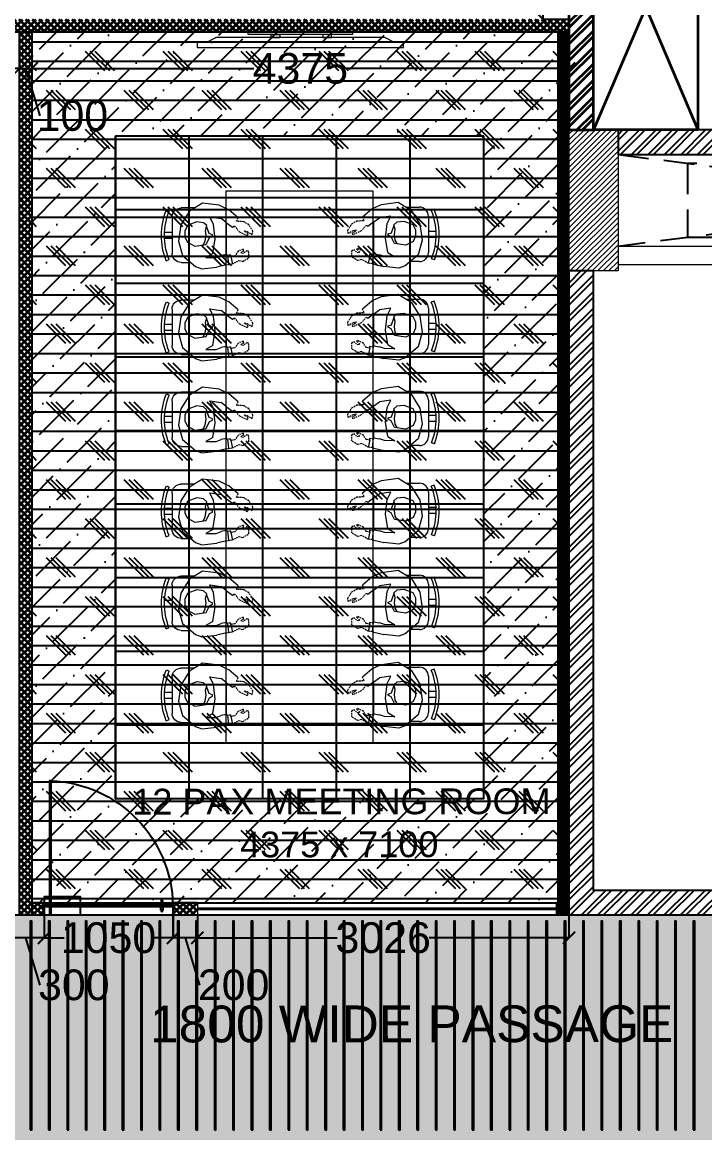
# Model space of a CAD drawing. Header units: millimetres. Extents: x 263321 to 4958806, y 33647 to 987811.
# Drawn here: x 2354474 to 2360033, y 470707 to 479761 of the extents above; entities that cross this region are included whole.
import ezdxf

# ---------------------------------------------------------------- set-up
doc = ezdxf.new("R2010")
doc.units = ezdxf.units.MM
doc.header["$PDMODE"] = 3
doc.linetypes.add('( Hidden )', pattern=[0.375, 0.25, -0.125])
doc.linetypes.add('HIDDEN', pattern=[0.375, 0.25, -0.125])
for name, color, linetype, lineweight in [('A-DOOR-FULL', 40, 'Continuous', 18), ('A-FURN-HUMAN', 252, 'Continuous', 9), ('A-FURN-MODULAR-CHAIR', 5, 'Continuous', 5), ('A-FURN-MODULAR-TABLETOP', 250, 'Continuous', 13), ('A-GLASS PARTITION', 5, 'Continuous', 18), ('A-GYPSUM PARTITION', 250, 'Continuous', 35), ('A-PLAN-COLUMN', 3, 'Continuous', 0), ('A-PLAN-RCC-HATCH', 8, 'Continuous', 13), ('A-PLAN-THIN', 251, 'Continuous', 15), ('Base 7th & 9th', 250, 'Continuous', 35), ('TOA- AV', 7, 'Continuous', 9)]:
    doc.layers.add(name, color=color, linetype=linetype, lineweight=lineweight)
for name, color, linetype in [('A-PLAN-HIDDEN', 1, 'HIDDEN'), ('A-PLAN-WALL', 6, 'Continuous'), ('A-PLAN-WALL HATCH', 8, 'Continuous'), ('CEILING TOA', 7, 'Continuous'), ('DOOR', 5, 'Continuous'), ('FIN WALL GRAPHIC', 10, 'Continuous'), ('FLOORING TOA', 7, 'Continuous'), ('PARTITION DIM.', 250, 'Continuous'), ('PARTITION GYPSUM', 250, 'Continuous'), ('TEXT', 250, 'Continuous')]:
    doc.layers.add(name, color=color, linetype=linetype)
doc.styles.add('ARIAL', font='arial.ttf')
doc.styles.get("Standard").update_dxf_attribs({"font": 'arial.ttf'})
doc.styles.add('TEXT @ 150', font='arial.ttf', dxfattribs={"height": 225})
doc.dimstyles.new('DIM @ 150', dxfattribs={"dimtxt": 225, "dimasz": 100, "dimexe": 1, "dimexo": 0, "dimgap": 0.5, "dimtad": 0, "dimdec": 0, "dimzin": 0, "dimdsep": 46, "dimtxsty": 'TEXT @ 150', "dimblk": 'ARCHTICK', "dimcen": -2, "dimclrd": 8, "dimclre": 8, "dimclrt": 7, "dimadec": 0, "dimazin": 0, "dimtfac": 1, "dimtdec": 0, "dimtofl": 0, "dimtmove": 0, "dimatfit": 3, "dimldrblk": 'OPEN90', "dimfxl": 1, "dimtolj": 1, "dimtzin": 0, "dimlwd": -1, "dimlwe": -1, "dimarcsym": 0})
pattern_1 = [(45, (13069.08, -8478.743), (-26.94076836, 26.94076836), []), (135, (13069.08, -8478.743), (-26.94076836, -26.94076836), [])]
pattern_2 = [(315, (10712.74, -302687.64), (67.35192, 67.35192), []), (315, (10712.74, -302732.54), (67.35192, 67.35192), [])]

# ---------------------------------------------------------------- blocks, each defined once
blk = doc.blocks.new('Human Figure')
at = {"layer": 'A-FURN-HUMAN', "lineweight": 5}
for p, q in [((4616.22, 5779.49), (4621.49, 5780.21, 0)), ((4616.22, 5779.49), (4621.49, 5780.21, 0)), ((4621.49, 5780.21, 0), (4626.18, 5778.89, 0)), ((4621.49, 5780.21, 0), (4626.18, 5778.89, 0)), ((4609.08, 5772.43, 0), (4611.71, 5776.63, 0)), ((4609.08, 5772.43, 0), (4611.71, 5776.63, 0)), ((4611.71, 5776.63, 0), (4616.22, 5779.49)), ((4611.71, 5776.63, 0), (4616.22, 5779.49)), ((4626.18, 5778.89, 0), (4629.77, 5774.69, 0)), ((4626.18, 5778.89, 0), (4629.77, 5774.69, 0)), ((4609.78, 5766.99, 0), (4609.08, 5772.43, 0)), ((4609.78, 5766.99, 0), (4609.08, 5772.43, 0)), ((4629.77, 5774.69, 0), (4630.56, 5772.63, 0)), ((4629.77, 5774.69, 0), (4630.56, 5772.63, 0)), ((4630.56, 5772.63, 0), (4630.01, 5767.72, 0)), ((4630.56, 5772.63, 0), (4630.01, 5767.72, 0)), ((4616.02, 5768.83), (4613.59, 5769.99, 0)), ((4613.59, 5769.99, 0), (4614.12, 5766.32, 0)), ((4616.02, 5768.83), (4613.59, 5769.99, 0)), ((4613.59, 5769.99, 0), (4614.12, 5766.32, 0)), ((4620.77, 5768.32, 0), (4616.02, 5768.83)), ((4620.77, 5768.32, 0), (4616.02, 5768.83)), ((4625.5, 5769.01, 0), (4620.77, 5768.32, 0)), ((4625.5, 5769.01, 0), (4620.77, 5768.32, 0)), ((4626.86, 5771.32, 0), (4626.81, 5767.94)), ((4626.86, 5771.32, 0), (4626.81, 5767.94)), ((4610.91, 5764.54), (4609.78, 5766.99, 0)), ((4610.91, 5764.54), (4609.78, 5766.99, 0)), ((4615.48, 5764.54), (4614.12, 5766.32, 0)), ((4615.48, 5764.54), (4614.12, 5766.32, 0)), ((4625.89, 5764.54), (4626.19, 5766.32, 0)), ((4625.89, 5764.54), (4626.19, 5766.32, 0)), ((4626.81, 5767.94), (4626.19, 5766.32, 0)), ((4626.81, 5767.94), (4626.19, 5766.32, 0)), ((4629.26, 5764.54), (4630.01, 5767.72, 0)), ((4629.26, 5764.54), (4630.01, 5767.72, 0)), ((4613.88, 5760.76, 0), (4611.23, 5763.85, 0)), ((4613.88, 5760.76, 0), (4611.23, 5763.85, 0)), ((4615.48, 5764.54), (4616.97, 5762.59)), ((4615.48, 5764.54), (4616.97, 5762.59)), ((4626.5, 5763.17, 0), (4626.01, 5763.22, 0)), ((4626.5, 5763.17, 0), (4626.01, 5763.22, 0)), ((4626.32, 5761.85, 0), (4626.5, 5763.17, 0)), ((4626.32, 5761.85, 0), (4626.5, 5763.17, 0))]:
    blk.add_line(p, q, dxfattribs=at)
at = {"layer": 'A-FURN-HUMAN', "linetype": '( Hidden )', "lineweight": 5, "ltscale": 2}
for p, q in [((4611.23, 5763.85, 0), (4610.91, 5764.54, 0)), ((4611.23, 5763.85, 0), (4610.91, 5764.54, 0)), ((4616.97, 5762.59), (4616.53, 5762.09)), ((4616.97, 5762.59), (4616.53, 5762.09)), ((4616.53, 5762.09), (4618.44, 5760.37, 0)), ((4616.53, 5762.09), (4618.44, 5760.37, 0)), ((4624.81, 5760.79, 0), (4626.32, 5761.85, 0)), ((4624.81, 5760.79, 0), (4626.32, 5761.85, 0)), ((4626.01, 5763.22, 0), (4626.14, 5764.36, 0)), ((4626.01, 5763.22, 0), (4626.14, 5764.36, 0)), ((4628.92, 5762.69, 0), (4627.75, 5760.5, 0)), ((4628.92, 5762.69, 0), (4627.75, 5760.5, 0)), ((4629.12, 5763.93, 0), (4628.92, 5762.69, 0)), ((4629.12, 5763.93, 0), (4628.92, 5762.69, 0)), ((4629.26, 5764.54, 0), (4629.12, 5763.93, 0)), ((4629.26, 5764.54, 0), (4629.12, 5763.93, 0)), ((4615.02, 5761.34, 0), (4613.88, 5760.76, 0)), ((4615.02, 5761.34, 0), (4613.88, 5760.76, 0)), ((4615.16, 5758.98, 0), (4615.02, 5761.34, 0)), ((4615.16, 5758.98, 0), (4615.02, 5761.34, 0)), ((4616.12, 5757.36), (4615.16, 5758.98, 0)), ((4616.12, 5757.36), (4615.16, 5758.98, 0)), ((4619.17, 5757.51, 0), (4618.16, 5758.8, 0)), ((4618.16, 5758.8, 0), (4618.39, 5757.81, 0)), ((4619.17, 5757.51, 0), (4618.16, 5758.8, 0)), ((4618.16, 5758.8, 0), (4618.39, 5757.81, 0)), ((4618.44, 5760.37, 0), (4619.69, 5757.7, 0)), ((4618.44, 5760.37, 0), (4619.69, 5757.7, 0)), ((4624.06, 5759.18, 0), (4624.81, 5760.79, 0)), ((4624.06, 5759.18, 0), (4624.81, 5760.79, 0)), ((4624.51, 5758.96, 0), (4624.06, 5759.18, 0)), ((4624.51, 5758.96, 0), (4624.06, 5759.18, 0)), ((4624.5, 5757.93, 0), (4625.51, 5759.11, 0)), ((4624.5, 5757.93, 0), (4625.51, 5759.11, 0)), ((4624.87, 5757.37, 0), (4624.5, 5757.93, 0)), ((4624.87, 5757.37, 0), (4624.5, 5757.93, 0)), ((4625.32, 5759.95, 0), (4624.51, 5758.96, 0)), ((4625.32, 5759.95, 0), (4624.51, 5758.96, 0)), ((4625.51, 5759.11, 0), (4625.32, 5759.95, 0)), ((4625.51, 5759.11, 0), (4625.32, 5759.95, 0)), ((4628.12, 5759.23, 0), (4626.89, 5757.28, 0)), ((4628.12, 5759.23, 0), (4626.89, 5757.28, 0)), ((4627.75, 5760.5, 0), (4628.12, 5759.23, 0)), ((4627.75, 5760.5, 0), (4628.12, 5759.23, 0)), ((4618.19, 5756, 0), (4616.12, 5757.36)), ((4618.19, 5756, 0), (4616.12, 5757.36)), ((4619.31, 5756.18, 0), (4618.19, 5756, 0)), ((4619.31, 5756.18, 0), (4618.19, 5756, 0)), ((4618.39, 5757.81, 0), (4619.31, 5756.18, 0)), ((4618.39, 5757.81, 0), (4619.31, 5756.18, 0)), ((4619.69, 5757.7, 0), (4619.17, 5757.51, 0)), ((4619.69, 5757.7, 0), (4619.17, 5757.51, 0)), ((4626.89, 5757.28, 0), (4624.87, 5757.37, 0)), ((4626.89, 5757.28, 0), (4624.87, 5757.37, 0))]:
    blk.add_line(p, q, dxfattribs=at)
at = {"layer": 'A-FURN-HUMAN', "linetype": '( Hidden )', "lineweight": 5, "ltscale": 3}
for p, q in [((4625.9, 5764.39, 0), (4625.89, 5764.57, 0)), ((4625.9, 5764.39, 0), (4625.89, 5764.57, 0)), ((4626.14, 5764.36, 0), (4625.9, 5764.39, 0)), ((4626.14, 5764.36, 0), (4625.9, 5764.39, 0))]:
    blk.add_line(p, q, dxfattribs=at)
at = {"layer": 'A-FURN-HUMAN', "lineweight": 5, "elevation": 0}
for points in [[(4622.54, 5772.08), (4621.4, 5771.49), (4619.55, 5771.23), (4618.01, 5771.43), (4616.44, 5771.03), (4615.47, 5772.11), (4615.23, 5774.3), (4616.32, 5777.18), (4618.11, 5778.11), (4620.14, 5778.11), (4621.85, 5777.26), (4623.09, 5774.92), (4622.55, 5771.19), (4620.35, 5770.17), (4619.86, 5769.12), (4619.43, 5769.17), (4619.04, 5770.23), (4616.9, 5771)], [(4622.54, 5772.08), (4621.4, 5771.49), (4619.55, 5771.23), (4618.01, 5771.43), (4616.44, 5771.03), (4615.47, 5772.11), (4615.23, 5774.3), (4616.32, 5777.18), (4618.11, 5778.11), (4620.14, 5778.11), (4621.85, 5777.26), (4623.09, 5774.92), (4622.55, 5771.19), (4620.35, 5770.17), (4619.86, 5769.12), (4619.43, 5769.17), (4619.04, 5770.23), (4616.9, 5771)], [(4625.5, 5769.01), (4626.86, 5771.32)], [(4625.5, 5769.01), (4626.86, 5771.32)], [(4626.09, 5764.27), (4629.04, 5763.91)], [(4626.09, 5764.27), (4629.04, 5763.91)], [(4626.5, 5763.17), (4629.02, 5762.63)], [(4626.5, 5763.17), (4629.02, 5762.63)]]:
    blk.add_lwpolyline(points, dxfattribs=at)
at = {"layer": 'A-FURN-MODULAR-CHAIR', "color": 18, "lineweight": 15, "true_color": 0x000000}
for p, q in [((4613.64, 5782.3, 0), (4625.48, 5782.3, 0)), ((4610.68, 5774.98, 0), (4610.68, 5779.34, 0)), ((4628.44, 5779.34, 0), (4628.44, 5776.24, 0))]:
    blk.add_line(p, q, dxfattribs=at)
at = {"layer": 'A-FURN-MODULAR-CHAIR', "lineweight": 15}
for p, q in [((4613.64, 5782.3, 0), (4625.48, 5782.3, 0)), ((4610.68, 5774.98, 0), (4610.68, 5779.34, 0)), ((4628.44, 5779.34, 0), (4628.44, 5776.24, 0))]:
    blk.add_line(p, q, dxfattribs=at)
at = {"layer": 'A-FURN-MODULAR-CHAIR', "color": 18, "lineweight": 15, "true_color": 0x000000, "elevation": 0}
for points in [[(4611.29, 5784.13), (4611.67, 5783.22)], [(4618.58, 5784.79), (4618.58, 5782.3)], [(4620.56, 5784.79), (4620.56, 5782.3)], [(4627.86, 5784.22), (4627.49, 5783.3)]]:
    blk.add_lwpolyline(points, dxfattribs=at)
at = {"layer": 'A-FURN-MODULAR-CHAIR', "lineweight": 15, "elevation": 0}
for points in [[(4611.29, 5784.13), (4611.67, 5783.22)], [(4618.58, 5784.79), (4618.58, 5782.3)], [(4620.56, 5784.79), (4620.56, 5782.3)], [(4627.86, 5784.22), (4627.49, 5783.3)]]:
    blk.add_lwpolyline(points, dxfattribs=at)
at = {"layer": 'A-FURN-MODULAR-CHAIR', "color": 18, "lineweight": 15, "true_color": 0x000000, "elevation": 0}
blk.add_lwpolyline([(4625.89, 5764.57, -0.034638), (4625.48, 5764.54), (4615.48, 5764.54)], format="xyb", dxfattribs=at)
at = {"layer": 'A-FURN-MODULAR-CHAIR', "lineweight": 15, "elevation": 0}
blk.add_lwpolyline([(4625.89, 5764.57, -0.034638), (4625.48, 5764.54), (4615.48, 5764.54)], format="xyb", dxfattribs=at)
at = {"layer": 'A-FURN-MODULAR-CHAIR', "color": 18, "lineweight": 15, "true_color": 0x000000}
for centre, radius, start, end in [((4619.68, 5763.49, 0), 22.29, 68.458, 112.0994), ((4619.68, 5763.49, 0), 21.3, 68.4839, 112.0994), ((4613.64, 5779.34, 0), 2.96, 90.0001, 180.0001), ((4625.48, 5779.34, 0), 2.96, 0.0001, 90.0001)]:
    blk.add_arc(centre, radius, start, end, dxfattribs=at)
at = {"layer": 'A-FURN-MODULAR-CHAIR', "lineweight": 15}
for centre, radius, start, end in [((4619.68, 5763.49, 0), 22.29, 68.458, 112.0994), ((4619.68, 5763.49, 0), 21.3, 68.4839, 112.0994), ((4613.64, 5779.34, 0), 2.96, 90.0001, 180.0001), ((4625.48, 5779.34, 0), 2.96, 0.0001, 90.0001)]:
    blk.add_arc(centre, radius, start, end, dxfattribs=at)
blk = doc.blocks.new('AHU-1')
at = {"layer": 'A-PLAN-RCC-HATCH'}
h = blk.add_hatch(dxfattribs=at)
h.set_pattern_fill('ANSI31', color=256, scale=10, angle=90, style=0)
h.set_pattern_definition([(135, (10712.737, -302687.638), (-22.4506403, -22.4506403), [])])
h.paths.add_polyline_path([(-3612.3, -2687.6), (-3212.3, -2687.6), (-3212.3, -1537.6), (-3612.3, -1537.6)])
at = {"layer": 'A-PLAN-WALL HATCH'}
h = blk.add_hatch(dxfattribs=at)
h.set_pattern_fill('ANSI32', color=256, scale=10, angle=-90, style=0)
h.set_pattern_definition(pattern_2)
h.paths.add_polyline_path([(1387.7, 3712.4), (1387.7, 3512.4), (-3412.3, 3512.4), (-3412.3, -1537.6), (-3612.3, -1537.6), (-3612.3, 3712.4)])
h = blk.add_hatch(dxfattribs=at)
h.set_pattern_fill('ANSI32', color=256, scale=10, angle=-90, style=0)
h.set_pattern_definition(pattern_2)
h.paths.add_polyline_path([(2587.7, -2687.6), (-3212.3, -2687.6), (-3212.3, -2487.6), (2587.7, -2487.6)])
at = {"layer": 'A-PLAN-COLUMN', "elevation": 0}
blk.add_lwpolyline([(-3612.3, -2687.6), (-3212.3, -2687.6), (-3212.3, -1537.6), (-3612.3, -1537.6)], close=True, dxfattribs=at)
at = {"layer": 'A-PLAN-HIDDEN', "ltscale": 1000}
for p, q in [((-3212.3, -2487.6), (2587.7, -1737.6)), ((2587.7, -2487.6), (-3212.3, -1737.6))]:
    blk.add_line(p, q, dxfattribs=at)
at = {"layer": 'A-PLAN-HIDDEN', "ltscale": 1000, "elevation": 0}
blk.add_lwpolyline([(-2646.6, -2412.6), (-2646.6, -1812.6), (-1446.6, -1812.6), (-1446.6, -2412.6)], close=True, dxfattribs=at)
at = {"layer": 'A-PLAN-THIN'}
for p, q in [((1887.7, -1587.6), (-3212.3, -1587.6)), ((1887.7, -1737.6), (-3212.3, -1737.6))]:
    blk.add_line(p, q, dxfattribs=at)
at = {"layer": 'A-PLAN-WALL', "elevation": 0}
for points in [[(1387.7, 3712.4), (1387.7, 3512.4), (-3412.3, 3512.4), (-3412.3, -1537.6), (-3612.3, -1537.6), (-3612.3, 3712.4), (1387.7, 3712.4)], [(2587.7, -2687.6), (-3212.3, -2687.6), (-3212.3, -2487.6), (2587.7, -2487.6), (2587.7, -2687.6)]]:
    blk.add_lwpolyline(points, dxfattribs=at)
blk = doc.blocks.new('_ArchTick')
at = {"color": 0, "linetype": 'ByBlock', "const_width": 0.15}
blk.add_lwpolyline([(-0.5, -0.5), (0.5, 0.5)], dxfattribs=at)
blk = doc.blocks.new('*D629')
at = {"layer": 'Defpoints', "color": 0, "transparency": 16777216}
for p in [(2355901, 472482.3), (2358926.5, 472483.1), (2355901, 472296.6)]:
    blk.add_point(p, dxfattribs=at)
at = {"layer": 'PARTITION DIM.', "color": 8, "transparency": 16777216}
for p, q in [((2355901, 472482.3), (2355901, 472295.6)), ((2358926.5, 472483.1), (2358926.5, 472295.6)), ((2355901, 472296.6), (2357040.1, 472296.6)), ((2358926.5, 472296.6), (2357787.4, 472296.6))]:
    blk.add_line(p, q, dxfattribs=at)
at = {"layer": 'PARTITION DIM.', "color": 8, "transparency": 16777216, "xscale": 100, "yscale": 100, "zscale": 100, "rotation": 180}
blk.add_blockref('_ArchTick', (2355901, 472296.6), dxfattribs=at)
at = {"layer": 'PARTITION DIM.', "color": 8, "transparency": 16777216, "xscale": 100, "yscale": 100, "zscale": 100}
blk.add_blockref('_ArchTick', (2358926.5, 472296.6), dxfattribs=at)
at = {"layer": 'PARTITION DIM.', "color": 7, "transparency": 16777216, "insert": (2357413.8, 472296.6), "char_height": 250, "attachment_point": 5}
blk.add_mtext('\\A1;3026', dxfattribs=at)
blk = doc.blocks.new('_Open90')
at = {"color": 0, "linetype": 'ByBlock'}
for p, q in [((0, 0), (-1, 0)), ((-0.5, 0.5), (0, 0)), ((0, 0), (-0.5, -0.5))]:
    blk.add_line(p, q, dxfattribs=at)
blk = doc.blocks.new('*D630')
at = {"layer": 'Defpoints', "color": 0, "transparency": 16777216}
for p in [(2355701, 472483.1), (2355901, 472482.3), (2355701, 472296.6)]:
    blk.add_point(p, dxfattribs=at)
at = {"layer": 'PARTITION DIM.', "color": 8, "transparency": 16777216}
for p, q in [((2355701, 472483.1), (2355701, 472295.6)), ((2355901, 472482.3), (2355901, 472295.6)), ((2355901, 472296.6), (2355701, 472296.6)), ((2355801, 472296.6), (2355916.4, 471911.9)), ((2355916.4, 471911.9), (2355917.4, 471911.9))]:
    blk.add_line(p, q, dxfattribs=at)
at = {"layer": 'PARTITION DIM.', "color": 8, "transparency": 16777216, "xscale": 100, "yscale": 100, "zscale": 100, "rotation": 180}
blk.add_blockref('_ArchTick', (2355701, 472296.6), dxfattribs=at)
at = {"layer": 'PARTITION DIM.', "color": 8, "transparency": 16777216, "xscale": 100, "yscale": 100, "zscale": 100}
blk.add_blockref('_ArchTick', (2355901, 472296.6), dxfattribs=at)
at = {"layer": 'PARTITION DIM.', "color": 7, "transparency": 16777216, "insert": (2356195.8, 471911.9), "char_height": 250, "attachment_point": 5}
blk.add_mtext('\\A1;200', dxfattribs=at)
blk = doc.blocks.new('*D631')
at = {"layer": 'Defpoints', "color": 0, "transparency": 16777216}
for p in [(2354651.6, 472483.1), (2355702, 472483.1), (2354651.6, 472296.6)]:
    blk.add_point(p, dxfattribs=at)
at = {"layer": 'PARTITION DIM.', "color": 8, "transparency": 16777216}
for p, q in [((2354651.6, 472483.1), (2354651.6, 472295.6)), ((2355702, 472483.1), (2355702, 472295.6)), ((2354651.6, 472296.6), (2354815.2, 472296.6)), ((2355702, 472296.6), (2355538.4, 472296.6))]:
    blk.add_line(p, q, dxfattribs=at)
at = {"layer": 'PARTITION DIM.', "color": 8, "transparency": 16777216, "xscale": 100, "yscale": 100, "zscale": 100, "rotation": 180}
blk.add_blockref('_ArchTick', (2354651.6, 472296.6), dxfattribs=at)
at = {"layer": 'PARTITION DIM.', "color": 8, "transparency": 16777216, "xscale": 100, "yscale": 100, "zscale": 100}
blk.add_blockref('_ArchTick', (2355702, 472296.6), dxfattribs=at)
at = {"layer": 'PARTITION DIM.', "color": 7, "transparency": 16777216, "insert": (2355176.8, 472296.6), "char_height": 250, "attachment_point": 5}
blk.add_mtext('\\A1;1050', dxfattribs=at)
blk = doc.blocks.new('*D632')
at = {"layer": 'Defpoints', "color": 0, "transparency": 16777216}
for p in [(2354351.5, 472482.3), (2354651.6, 472483.1), (2354351.5, 472296.6)]:
    blk.add_point(p, dxfattribs=at)
at = {"layer": 'PARTITION DIM.', "color": 8, "transparency": 16777216}
for p, q in [((2354351.5, 472482.3), (2354351.5, 472295.6)), ((2354651.6, 472483.1), (2354651.6, 472295.6)), ((2354651.6, 472296.6), (2354351.5, 472296.6)), ((2354501.6, 472296.6), (2354617.1, 471911.7)), ((2354617.1, 471911.7), (2354618.1, 471911.7))]:
    blk.add_line(p, q, dxfattribs=at)
at = {"layer": 'PARTITION DIM.', "color": 8, "transparency": 16777216, "xscale": 100, "yscale": 100, "zscale": 100, "rotation": 180}
blk.add_blockref('_ArchTick', (2354351.5, 472296.6), dxfattribs=at)
at = {"layer": 'PARTITION DIM.', "color": 8, "transparency": 16777216, "xscale": 100, "yscale": 100, "zscale": 100}
blk.add_blockref('_ArchTick', (2354651.6, 472296.6), dxfattribs=at)
at = {"layer": 'PARTITION DIM.', "color": 7, "transparency": 16777216, "insert": (2354894.2, 471911.7), "char_height": 250, "attachment_point": 5}
blk.add_mtext('\\A1;300', dxfattribs=at)
blk = doc.blocks.new('*D639')
at = {"layer": 'Defpoints', "color": 0, "transparency": 16777216}
for p in [(2354451.6, 479683.1), (2352751.6, 479383.1), (2354451.6, 479383.1)]:
    blk.add_point(p, dxfattribs=at)
at = {"layer": 'PARTITION DIM.', "color": 8, "transparency": 16777216}
for p, q in [((2354451.6, 479683.1), (2354451.6, 479382.1)), ((2352751.6, 479383.1), (2352751.6, 479384.1)), ((2352751.6, 479383.1), (2353240, 479383.1)), ((2354451.6, 479383.1), (2353963.2, 479383.1))]:
    blk.add_line(p, q, dxfattribs=at)
at = {"layer": 'PARTITION DIM.', "color": 8, "transparency": 16777216, "xscale": 100, "yscale": 100, "zscale": 100, "rotation": 180}
blk.add_blockref('_ArchTick', (2352751.6, 479383.1), dxfattribs=at)
at = {"layer": 'PARTITION DIM.', "color": 8, "transparency": 16777216, "xscale": 100, "yscale": 100, "zscale": 100}
blk.add_blockref('_ArchTick', (2354451.6, 479383.1), dxfattribs=at)
at = {"layer": 'PARTITION DIM.', "color": 7, "transparency": 16777216, "insert": (2353601.6, 479383.1), "char_height": 250, "attachment_point": 5}
blk.add_mtext('\\A1;1700', dxfattribs=at)
blk = doc.blocks.new('*D640')
at = {"layer": 'Defpoints', "color": 0, "transparency": 16777216}
for p in [(2354451.6, 479683.1), (2354551.6, 479499.5), (2354551.6, 479383.1)]:
    blk.add_point(p, dxfattribs=at)
at = {"layer": 'PARTITION DIM.', "color": 8, "transparency": 16777216}
for p, q in [((2354451.6, 479683.1), (2354451.6, 479382.1)), ((2354551.6, 479499.5), (2354551.6, 479382.1)), ((2354451.6, 479383.1), (2354551.6, 479383.1)), ((2354501.6, 479383.1), (2354617, 478998.4)), ((2354617, 478998.4), (2354618, 478998.4))]:
    blk.add_line(p, q, dxfattribs=at)
at = {"layer": 'PARTITION DIM.', "color": 8, "transparency": 16777216, "xscale": 100, "yscale": 100, "zscale": 100, "rotation": 180}
blk.add_blockref('_ArchTick', (2354451.6, 479383.1), dxfattribs=at)
at = {"layer": 'PARTITION DIM.', "color": 8, "transparency": 16777216, "xscale": 100, "yscale": 100, "zscale": 100}
blk.add_blockref('_ArchTick', (2354551.6, 479383.1), dxfattribs=at)
at = {"layer": 'PARTITION DIM.', "color": 7, "transparency": 16777216, "insert": (2354882.5, 478998.4), "char_height": 250, "attachment_point": 5}
blk.add_mtext('\\A1;100', dxfattribs=at)
blk = doc.blocks.new('*D641')
at = {"layer": 'Defpoints', "color": 0, "transparency": 16777216}
for p in [(2358926.6, 479683.1, 0), (2354551.6, 479499.5), (2358926.6, 479383.1)]:
    blk.add_point(p, dxfattribs=at)
at = {"layer": 'PARTITION DIM.', "color": 8, "transparency": 16777216}
for p, q in [((2358926.6, 479683.1), (2358926.6, 479382.1)), ((2354551.6, 479499.5), (2354551.6, 479382.1)), ((2354551.6, 479383.1), (2356359.4, 479383.1)), ((2358926.6, 479383.1), (2357118.9, 479383.1))]:
    blk.add_line(p, q, dxfattribs=at)
at = {"layer": 'PARTITION DIM.', "color": 8, "transparency": 16777216, "xscale": 100, "yscale": 100, "zscale": 100, "rotation": 180}
blk.add_blockref('_ArchTick', (2354551.6, 479383.1), dxfattribs=at)
at = {"layer": 'PARTITION DIM.', "color": 8, "transparency": 16777216, "xscale": 100, "yscale": 100, "zscale": 100}
blk.add_blockref('_ArchTick', (2358926.6, 479383.1), dxfattribs=at)
at = {"layer": 'PARTITION DIM.', "color": 7, "transparency": 16777216, "insert": (2356739.1, 479383.1), "char_height": 250, "attachment_point": 5}
blk.add_mtext('\\A1;4375', dxfattribs=at)
blk = doc.blocks.new('*D643')
at = {"layer": 'Defpoints', "color": 0, "transparency": 16777216}
for p in [(2358926.5, 487181), (2358717.5, 479783.1), (2358926.5, 479783.1, 0)]:
    blk.add_point(p, dxfattribs=at)
at = {"layer": 'PARTITION DIM.', "color": 8, "transparency": 16777216}
for p, q in [((2358926.5, 487181), (2358716.5, 487181)), ((2358717.5, 487181), (2358717.5, 483855)), ((2358717.5, 479783.1), (2358717.5, 483109)), ((2358926.5, 479783.1), (2358716.5, 479783.1))]:
    blk.add_line(p, q, dxfattribs=at)
at = {"layer": 'PARTITION DIM.', "color": 8, "transparency": 16777216, "xscale": 100, "yscale": 100, "zscale": 100}
for p, rotation in [((2358717.5, 487181), 90), ((2358717.5, 479783.1), 270)]:
    blk.add_blockref('_ArchTick', p, dxfattribs=dict(at, rotation=rotation))
at = {"layer": 'PARTITION DIM.', "color": 7, "transparency": 16777216, "insert": (2358717.5, 483482), "char_height": 250, "attachment_point": 5, "rotation": 90}
blk.add_mtext('\\A1;7398', dxfattribs=at)
blk = doc.blocks.new('door-3f-01')
at = {"layer": 'A-GLASS PARTITION', "color": 5}
blk.add_line((-36, 0), (-36, 4), dxfattribs=at)
at = {"layer": 'DOOR', "elevation": 0}
blk.add_lwpolyline([(-1.95, 37.5), (-1.55, 37.5), (-1.55, 0), (-1.95, 0)], close=True, dxfattribs=at)
at = {"layer": 'DOOR'}
for points in [[(-32.64, 3.74), (-32.64, 2.74), (-33.14, 2.74), (-33.14, 3.74)], [(-32.64, 1.34), (-32.64, 2.34), (-33.14, 2.34), (-33.14, 1.34)]]:
    blk.add_lwpolyline(points, dxfattribs=at)
at = {"layer": 'DOOR', "color": 252, "true_color": 0x939598}
blk.add_lwpolyline([(0, 0), (-10.2, 0), (-10.2, 5.08), (0, 5.08), (0, 0)], dxfattribs=at)
at = {"layer": 'DOOR'}
blk.add_lwpolyline([(-36, 2.34), (-36, 2.74), (0, 2.74), (0, 2.34)], close=True, dxfattribs=at)
for centre in [(-32.89, 3.86), (-32.89, 1.22)]:
    blk.add_circle(centre, 0.278, dxfattribs=at)
at = {"layer": 'DOOR', "color": 252, "true_color": 0x939598}
blk.add_arc((-0.52, 2.04, 0), 35.48, 92.2973, 178.8766, dxfattribs=at)
blk = doc.blocks.new('A$C60412B90')
at = {"layer": 'TOA- AV', "color": 6}
for p, q in [((-37.2, 55.5), (29.9, 91)), ((1280.2, 55.5), (1213.1, 91)), ((-100, 55.5), (1343, 55.5))]:
    blk.add_line(p, q, dxfattribs=at)
at = {"layer": 'TOA- AV', "color": 30, "true_color": 0xf8991e}
blk.add_line((256.5, 111), (986.5, 111), dxfattribs=at)
at = {"layer": 'TOA- AV', "color": 6}
for points in [[(29.9, 91), (1213.1, 91)], [(1343, 55.5), (1343, 20), (-100, 20), (-100, 55.5)]]:
    blk.add_lwpolyline(points, dxfattribs=at)
at = {"layer": 'TOA- AV', "color": 30, "true_color": 0xf8991e}
for points in [[(986.5, 111), (986.5, 131), (256.5, 131), (256.5, 111)], [(403.4, 91), (464.2, 91)], [(825.1, 91), (764.2, 91)]]:
    blk.add_lwpolyline(points, dxfattribs=at)
for points in [[(403.4, 111), (464.2, 111), (464.2, 91), (403.4, 91)], [(825.1, 111), (764.2, 111), (764.2, 91), (825.1, 91)]]:
    blk.add_lwpolyline(points, close=True, dxfattribs=at)

msp = doc.modelspace()

# ---------------------------------------------------------------- hatches: boundary and pattern name
h = msp.add_hatch(color=256)
h.dxf.hatch_style = 1
h.paths.add_polyline_path([(2358826.5, 472483.1), (2358926.5, 472483.1), (2358926.5, 472583.1), (2358826.5, 472583.1)])
at = {"layer": 'A-GYPSUM PARTITION', "true_color": 0x636466}
h = msp.add_hatch(dxfattribs=at)
h.set_pattern_fill('ANSI37', color=251, scale=12)
h.set_pattern_definition(pattern_1)
h.paths.add_polyline_path([(2358926.6, 479783.1), (2352751.6, 479783.1), (2352751.6, 479683.1), (2358926.6, 479683.1)])
h = msp.add_hatch(dxfattribs=at)
h.set_pattern_fill('ANSI37', color=251, scale=12)
h.set_pattern_definition(pattern_1)
h.paths.add_polyline_path([(2354451.6, 479683.1), (2354551.6, 479683.1), (2354551.6, 472483.1), (2354451.6, 472483.1)])
h = msp.add_hatch(dxfattribs=at)
h.set_pattern_fill('ANSI37', color=251, scale=12)
h.set_pattern_definition(pattern_1)
h.paths.add_polyline_path([(2354551.6, 472483.1), (2354651.6, 472483.1), (2354651.6, 472583.1), (2354551.6, 472583.1)])
h = msp.add_hatch(dxfattribs=at)
h.set_pattern_fill('ANSI37', color=251, scale=12)
h.set_pattern_definition(pattern_1)
h.paths.add_polyline_path([(2355901, 472483.1), (2355901, 472583.1), (2355701, 472583.1), (2355701, 472483.1)])
at = {"layer": 'Base 7th & 9th'}
h = msp.add_hatch(dxfattribs=at)
h.set_pattern_fill('ANSI32', color=256, scale=10, style=0)
h.set_pattern_definition([(45, (2172376.63, 180733.06), (-67.35192, 67.35192), []), (45, (2172421.53, 180733.06), (-67.35192, 67.35192), [])])
h.paths.add_polyline_path([(2358926.6, 478883.1), (2359126.6, 478883.1), (2359126.6, 480883.1), (2358926.6, 480883.1)])
at = {"layer": 'CEILING TOA', "true_color": 0x939598}
h = msp.add_hatch(dxfattribs=at)
h.set_pattern_fill('ANSI36', color=252, scale=50)
h.set_pattern_definition([(45, (13069.08, -8478.74), (84.189901, 308.696304), [396.875, -79.375, 0, -79.375])])
h.paths.add_polyline_path([(2358233.5, 478833.1), (2355233.5, 478833.1), (2355233.5, 473433.1), (2358233.5, 473433.1)], flags=16)
h.paths.add_polyline_path([(2358926.6, 479683.1), (2354551.6, 479683.1), (2354551.6, 472583.1), (2358926.6, 472583.1)])
at = {"layer": 'CEILING TOA'}
h = msp.add_hatch(dxfattribs=at)
h.set_pattern_fill('_USER', color=252, scale=600, angle=270, double=1, pattern_type=0)
h.set_pattern_definition([(270, (2358233.5, 478833.06), (600, -1e-13), []), (0, (2358233.5, 478833.06), (0, 600), [])])
h.paths.add_polyline_path([(2358233.5, 478833.1), (2355233.5, 478833.1), (2355233.5, 473433.1), (2358233.5, 473433.1)])
at = {"layer": 'FLOORING TOA', "true_color": 0xc7c8ca}
h = msp.add_hatch(dxfattribs=at)
h.set_pattern_fill('EARTH', color=9, scale=120)
edge = h.paths.add_edge_path()
edge.add_line((2399150.3, 470683.1), (2406751.6, 470683.1))
edge.add_line((2406751.6, 470683.1), (2406751.6, 489283.1))
edge.add_line((2406751.6, 489283.1), (2406777, 491421.9))
edge.add_line((2406777, 491421.9), (2410711.6, 491383.1))
edge.add_line((2410711.6, 491383.1), (2410711.6, 490662.8))
edge.add_line((2410711.6, 490662.8), (2412251.6, 490662.8))
edge.add_line((2412251.6, 490662.8), (2412251.6, 491383.1))
edge.add_line((2412251.6, 491383.1), (2413501.6, 491383.1))
edge.add_line((2413501.6, 491383.1), (2413501.6, 490641.9))
edge.add_line((2413501.6, 490641.9), (2414541.6, 490641.9))
edge.add_line((2414541.6, 490641.9), (2414541.6, 491383.1))
edge.add_line((2414541.6, 491383.1), (2419059.8, 491383.1))
edge.add_line((2419059.8, 491383.1), (2419290.9, 492883.1))
edge.add_line((2419290.9, 492883.1), (2413191.6, 492883.1))
edge.add_line((2413191.6, 492883.1), (2413191.6, 495458.2))
edge.add_line((2413191.6, 495458.2), (2416206.2, 495458.2))
edge.add_line((2416206.2, 495458.2), (2416206.2, 496558.2))
edge.add_line((2416206.2, 496558.2), (2413191.6, 496558.2))
edge.add_line((2413191.6, 496558.2), (2413191.6, 498963.1))
edge.add_line((2413191.6, 498963.1), (2411651.6, 498963.1))
edge.add_line((2411651.6, 498963.1), (2411651.6, 492883.1))
edge.add_line((2411651.6, 492883.1), (2404451.6, 492883.1))
edge.add_line((2404451.6, 492883.1), (2404452.6, 502283.1))
edge.add_line((2404452.6, 502283.1), (2402951.6, 502283.1))
edge.add_line((2402951.6, 502283.1), (2402951.4, 497183.5))
edge.add_line((2402951.4, 497183.5), (2402951.6, 497133.1))
edge.add_line((2402951.6, 497133.1), (2399951.6, 497133.1))
edge.add_line((2399951.6, 497133.1), (2399951.6, 505326.9))
edge.add_arc((2397396.4, -38564.5), 543897.4, 89.730828, 95.307778)
edge.add_line((2347082.8, 503000.8), (2347082.9, 472483.1))
edge.add_line((2347082.9, 472483.1), (2343851.6, 472483.1))
edge.add_line((2343851.6, 472483.1), (2343851.6, 458383.2))
edge.add_line((2343851.6, 458383.2), (2354252.4, 458383.2))
edge.add_line((2354252.4, 458383.2), (2354252.7, 455753.4))
edge.add_arc((2374151.3, 141679.3), 314703.8, 88.069715, 93.625218, ccw=False)
edge.add_line((2384751.6, 456204.5), (2384751.6, 459200.3))
edge.add_line((2384751.6, 459200.3), (2394751.8, 459200.3))
edge.add_line((2394751.8, 459200.3), (2394749.6, 457484.3))
edge.add_line((2394749.6, 457484.3), (2395751.6, 457483.1))
edge.add_line((2395751.6, 457483.1), (2395751.6, 458383.1))
edge.add_line((2395751.6, 458383.1), (2396651.6, 458383.1))
edge.add_line((2396651.6, 458383.1), (2396651.6, 459197.4))
edge.add_line((2396651.6, 459197.4), (2399811.2, 459198))
edge.add_line((2399811.2, 459198), (2399811.2, 460833.1))
edge.add_line((2399811.2, 460833.1), (2398551.6, 460833.1))
edge.add_line((2398551.6, 460833.1), (2398551.6, 466883.1))
edge.add_line((2398551.6, 466883.1), (2403551.7, 466883.1))
edge.add_line((2403551.7, 466883.1), (2403551.7, 465533.1))
edge.add_line((2403551.7, 465533.1), (2407851.7, 465533.1))
edge.add_line((2407851.7, 465533.1), (2407851.7, 460783.1))
edge.add_line((2407851.7, 460783.1), (2409491.6, 460783.1))
edge.add_line((2409491.6, 460783.1), (2409496.3, 466883.1))
edge.add_line((2409496.3, 466883.1), (2415285.8, 466883.1))
edge.add_line((2415285.8, 466883.1), (2415516.9, 468383.1))
edge.add_line((2415516.9, 468383.1), (2399151.6, 468383.1))
edge.add_arc((2399151.6, 468983.1), 600, 180.00022, 269.99765, ccw=False)
edge.add_line((2398551.6, 468983.1), (2398551.6, 470083.1))
edge.add_arc((2399151.6, 470083.1), 600, 90.12503, 179.99987, ccw=False)
edge = h.paths.add_edge_path(flags=16)
edge.add_line((2350804.3, 495933.1), (2349254.3, 495933.1))
edge.add_arc((2349254.3, 495533.1), 400, 90.00028, 179.78887)
edge.add_line((2348854.3, 495534.5), (2348854.3, 492844.4))
edge.add_line((2348854.3, 492844.4), (2350804.3, 492844.4))
edge.add_line((2350804.3, 492844.4), (2350804.3, 495933.1))
h.paths.add_polyline_path([(2380451.6, 495933.1), (2394411.6, 495933.1), (2394411.6, 489283.1), (2388129.7, 489289.9), (2388129.7, 487283.1), (2379984.7, 487283), (2379984.7, 489283.1), (2380551.6, 489283.1)], flags=16)
edge = h.paths.add_edge_path(flags=16)
edge.add_line((2404951.6, 487283.1), (2348951.6, 487283.1))
edge.add_arc((2348951.6, 486983.1), 300, 90, 179.99701)
edge.add_line((2348651.6, 486983.1), (2348650.9, 472483.1))
edge.add_line((2348650.9, 472483.1), (2404951.6, 472483.1))
edge.add_line((2404951.6, 472483.1), (2404951.6, 487283.1))
h.paths.add_polyline_path([(2396751.6, 460833.1), (2396751.6, 464283.1)], flags=16)
at = {"layer": 'FLOORING TOA', "true_color": 0xf1eb1f}
h = msp.add_hatch(dxfattribs=at)
h.set_pattern_fill('CORK', color=2, scale=50)
h.set_pattern_definition([(0, (90021.14, 24146.98), (0, 158.75), []), (135, (90100.5, 24067.6), (-317.50014, -317.50014), [224.5065, -224.5065]), (135, (90140.2, 24067.6), (-317.50014, -317.50014), [224.5065, -224.5065]), (135, (90179.9, 24067.6), (-317.50014, -317.50014), [224.5065, -224.5065])])
h.paths.add_polyline_path([(2358926.6, 479683.1), (2354551.6, 479683.1), (2354551.6, 472583.1), (2358926.6, 472583.1)])

# ---------------------------------------------------------------- linework, layer by layer
at = {"layer": 'A-FURN-MODULAR-TABLETOP', "lineweight": 20, "elevation": 0}
msp.add_lwpolyline([(2357333.5, 473883.1), (2357333.5, 478383.1), (2356133.5, 478383.1), (2356133.5, 473883.1)], close=True, dxfattribs=at)
at = {"layer": 'A-GLASS PARTITION', "linetype": 'ByBlock', "ltscale": 5, "elevation": 0}
msp.add_lwpolyline([(2358826.5, 472482.3), (2358826.5, 472583), (2355901, 472583.1), (2355901, 472482.3), (2358826.5, 472482.3)], dxfattribs=at)
at = {"layer": 'A-GLASS PARTITION', "ltscale": 5, "const_width": 25, "elevation": 0}
msp.add_lwpolyline([(2355901, 472532.7), (2358826.5, 472532.6)], dxfattribs=at)
at = {"layer": 'Base 7th & 9th', "ltscale": 1000}
for p, q in [((2359126.6, 480883.1, 0), (2359976.6, 478883.1, 0)), ((2359976.6, 480883.1, 0), (2359126.6, 478883.1, 0))]:
    msp.add_line(p, q, dxfattribs=at)
at = {"layer": 'Base 7th & 9th', "elevation": 0}
msp.add_lwpolyline([(2358926.6, 478883.1), (2359126.6, 478883.1), (2359126.6, 480883.1), (2358926.6, 480883.1)], close=True, dxfattribs=at)
at = {"layer": 'Base 7th & 9th', "ltscale": 1000, "elevation": 0}
msp.add_lwpolyline([(2359976.6, 478883.1), (2359126.6, 478883.1), (2359126.6, 480883.1), (2359976.6, 480883.1)], close=True, dxfattribs=at)
at = {"layer": 'CEILING TOA', "elevation": 0}
for points in [[(2358926.6, 479683.1), (2354551.6, 479683.1), (2354551.6, 472583.1), (2358926.6, 472583.1)], [(2358233.5, 478833.1), (2355233.5, 478833.1), (2355233.5, 473433.1), (2358233.5, 473433.1)], [(2354539.1, 470731.8), (2354551.1, 470731.8), (2354551.1, 472431.8), (2354539.1, 472431.8)], [(2354689.1, 470731.8), (2354701.1, 470731.8), (2354701.1, 472431.8), (2354689.1, 472431.8)], [(2354839.1, 470731.8), (2354851.1, 470731.8), (2354851.1, 472431.8), (2354839.1, 472431.8)], [(2354989.1, 470731.8), (2355001.1, 470731.8), (2355001.1, 472431.8), (2354989.1, 472431.8)], [(2355139.1, 470731.8), (2355151.1, 470731.8), (2355151.1, 472431.8), (2355139.1, 472431.8)], [(2355289.1, 470731.8), (2355301.1, 470731.8), (2355301.1, 472431.8), (2355289.1, 472431.8)], [(2355439.1, 470731.8), (2355451.1, 470731.8), (2355451.1, 472431.8), (2355439.1, 472431.8)], [(2355589.1, 470731.8), (2355601.1, 470731.8), (2355601.1, 472431.8), (2355589.1, 472431.8)], [(2355739.1, 470731.8), (2355751.1, 470731.8), (2355751.1, 472431.8), (2355739.1, 472431.8)], [(2355889.1, 470731.8), (2355901.1, 470731.8), (2355901.1, 472431.8), (2355889.1, 472431.8)], [(2356039.1, 470731.8), (2356051.1, 470731.8), (2356051.1, 472431.8), (2356039.1, 472431.8)], [(2356189.1, 470731.8), (2356201.1, 470731.8), (2356201.1, 472431.8), (2356189.1, 472431.8)], [(2356339.1, 470731.8), (2356351.1, 470731.8), (2356351.1, 472431.8), (2356339.1, 472431.8)], [(2356489.1, 470731.8), (2356501.1, 470731.8), (2356501.1, 472431.8), (2356489.1, 472431.8)], [(2356639.1, 470731.8), (2356651.1, 470731.8), (2356651.1, 472431.8), (2356639.1, 472431.8)], [(2356789.1, 470731.8), (2356801.1, 470731.8), (2356801.1, 472431.8), (2356789.1, 472431.8)], [(2356939.1, 470731.8), (2356951.1, 470731.8), (2356951.1, 472431.8), (2356939.1, 472431.8)], [(2357089.1, 470731.8), (2357101.1, 470731.8), (2357101.1, 472431.8), (2357089.1, 472431.8)], [(2357239.1, 470731.8), (2357251.1, 470731.8), (2357251.1, 472431.8), (2357239.1, 472431.8)], [(2357389.1, 470731.8), (2357401.1, 470731.8), (2357401.1, 472431.8), (2357389.1, 472431.8)], [(2357539.1, 470731.8), (2357551.1, 470731.8), (2357551.1, 472431.8), (2357539.1, 472431.8)], [(2357689.1, 470731.8), (2357701.1, 470731.8), (2357701.1, 472431.8), (2357689.1, 472431.8)], [(2357839.1, 470731.8), (2357851.1, 470731.8), (2357851.1, 472431.8), (2357839.1, 472431.8)], [(2357989.1, 470731.8), (2358001.1, 470731.8), (2358001.1, 472431.8), (2357989.1, 472431.8)], [(2358139.1, 470731.8), (2358151.1, 470731.8), (2358151.1, 472431.8), (2358139.1, 472431.8)], [(2358289.1, 470731.8), (2358301.1, 470731.8), (2358301.1, 472431.8), (2358289.1, 472431.8)], [(2358439.1, 470731.8), (2358451.1, 470731.8), (2358451.1, 472431.8), (2358439.1, 472431.8)], [(2358589.1, 470731.8), (2358601.1, 470731.8), (2358601.1, 472431.8), (2358589.1, 472431.8)], [(2358739.1, 470731.8), (2358751.1, 470731.8), (2358751.1, 472431.8), (2358739.1, 472431.8)], [(2358889.1, 470731.8), (2358901.1, 470731.8), (2358901.1, 472431.8), (2358889.1, 472431.8)], [(2359039.1, 470731.8), (2359051.1, 470731.8), (2359051.1, 472431.8), (2359039.1, 472431.8)], [(2359189.1, 470731.8), (2359201.1, 470731.8), (2359201.1, 472431.8), (2359189.1, 472431.8)], [(2359339.1, 470731.8), (2359351.1, 470731.8), (2359351.1, 472431.8), (2359339.1, 472431.8)], [(2359489.1, 470731.8), (2359501.1, 470731.8), (2359501.1, 472431.8), (2359489.1, 472431.8)], [(2359639.1, 470731.8), (2359651.1, 470731.8), (2359651.1, 472431.8), (2359639.1, 472431.8)], [(2359789.1, 470731.8), (2359801.1, 470731.8), (2359801.1, 472431.8), (2359789.1, 472431.8)], [(2359939.1, 470731.8), (2359951.1, 470731.8), (2359951.1, 472431.8), (2359939.1, 472431.8)]]:
    msp.add_lwpolyline(points, close=True, dxfattribs=at)
at = {"layer": 'FIN WALL GRAPHIC', "color": 80, "const_width": 100, "elevation": 0}
msp.add_lwpolyline([(2358878.3, 479683.1), (2358878.3, 472583.1)], dxfattribs=at)
at = {"layer": 'FLOORING TOA', "color": 9, "true_color": 0xc7c8ca}
msp.add_lwpolyline([(2404951.6, 487283.1), (2348951.6, 487283.1, 0.414198), (2348651.6, 486983.1), (2348650.9, 472483.1), (2404951.6, 472483.1)], format="xyb", close=True, dxfattribs=at)
at = {"layer": 'PARTITION GYPSUM', "color": 30}
msp.add_line((2352751.6, 479683.1), (2358926.6, 479683.1, 0), dxfattribs=at)
at = {"layer": 'PARTITION GYPSUM', "color": 30, "elevation": 0}
for points in [[(2354451.6, 479683.1), (2354551.6, 479683.1), (2354551.6, 472483.1), (2354451.6, 472483.1)], [(2354551.6, 472483.1), (2354651.6, 472483.1), (2354651.6, 472583.1), (2354551.6, 472583.1)]]:
    msp.add_lwpolyline(points, close=True, dxfattribs=at)
for points in [[(2355901, 472583.1), (2355701, 472583.1), (2355701, 472483.1), (2355901, 472483.1)], [(2358826.5, 472483.1), (2358926.5, 472483.1), (2358926.5, 472583.1), (2358826.5, 472583.1)]]:
    msp.add_lwpolyline(points, dxfattribs=at)

# ---------------------------------------------------------------- block references
at = {"layer": 'A-DOOR-FULL', "linetype": 'Continuous', "xscale": -29.16666484490015, "yscale": 29.16666484490015, "zscale": 29.16666484490015, "rotation": 0.0001034657424536789}
msp.add_blockref('door-3f-01', (2354651.6, 472483.1), dxfattribs=at)
at = {"layer": 'A-FURN-MODULAR-TABLETOP', "color": 161, "linetype": 'ByBlock', "yscale": 25, "zscale": 25}
for p, xscale, rotation in [((2500252.3, 593513.2, 0), -25, 89.99999999999993), ((2213225.2, 593520.1, 0), 25, 270), ((2500252.3, 592763.2, 0), -25, 89.99999999999993), ((2213225.2, 592770.1, 0), 25, 270), ((2500252.3, 592013.2, 0), -25, 89.99999999999993), ((2213225.2, 592020.1, 0), 25, 270), ((2500252.3, 591263.2, 0), -25, 89.99999999999993), ((2213225.2, 591270.1, 0), 25, 270), ((2500252.3, 590513.2, 0), -25, 89.99999999999993), ((2213225.2, 590520.1, 0), 25, 270), ((2500252.3, 589763.2, 0), -25, 89.99999999999993), ((2213225.2, 589770.1, 0), 25, 270)]:
    msp.add_blockref('Human Figure', p, dxfattribs=dict(at, xscale=xscale, rotation=rotation))
at = {"layer": 'Base 7th & 9th', "xscale": -1, "rotation": 180}
msp.add_blockref('AHU-1', (2362538.9, 476195.4, 0), dxfattribs=at)
at = {"layer": 'TOA- AV', "color": 0, "xscale": -1.165259826544024, "yscale": 1.165259826544024, "zscale": 1.165259826544024, "rotation": 5.73728107422511e-05}
msp.add_blockref('A$C60412B90', (2357463.3, 479530.4, 0), dxfattribs=at)

# ---------------------------------------------------------------- texts
at = {"layer": 'TEXT', "attachment_point": 7, "style": 'ARIAL'}
for s, insert, char_height, width, rotation in [('\\pi319.63076;12 PAX MEETING ROOM\\P\\pi1197.44795;4375 x 7100', (2355051.1, 472948.1, 0), 210, 3992.099, 0.06493), ('\\pi5140.88663;1800 WIDE PASSAGE', (2350374.1, 471436.9), 300, 14476.248, 0.0346)]:
    msp.add_mtext(s, dxfattribs=dict(at, insert=insert, char_height=char_height, width=width, rotation=rotation))

# ---------------------------------------------------------------- dimensions: what is measured, and where the dimension line sits
at = {"layer": 'PARTITION DIM.'}
dim = msp.add_linear_dim(base=(2358717.5, 479783.1), p1=(2358926.5, 487181), p2=(2358926.5, 479783.1, 0), angle=90, dimstyle='DIM @ 150', override={"dimtxt": 250, "dimtxsty": 'Standard', "dimarcsym": 1}, dxfattribs=at)
dim.commit()
dim.dimension.update_dxf_attribs({"geometry": '*D643', "text_midpoint": (2358717.5, 483482)})
for base, p1, p2, picture, middle in [((2354451.6, 479383.1), (2352751.6, 479383.1), (2354451.6, 479683.1), '*D639', (2353601.6, 479383.1)), ((2354551.6, 479383.1), (2354451.6, 479683.1), (2354551.6, 479499.5), '*D640', (2354618.5, 478998.4)), ((2358926.6, 479383.1), (2354551.6, 479499.5), (2358926.6, 479683.1, 0), '*D641', (2356739.1, 479383.1)), ((2354351.5, 472296.6), (2354651.6, 472483.1), (2354351.5, 472482.3), '*D632', (2354618.6, 471911.7)), ((2354651.6, 472296.6), (2355702, 472483.1), (2354651.6, 472483.1), '*D631', (2355176.8, 472296.6)), ((2355701, 472296.6), (2355901, 472482.3), (2355701, 472483.1), '*D630', (2355917.9, 471911.9)), ((2355900.9923, 472296.6083), (2358926.546, 472483.0592), (2355900.9923, 472482.3035), '*D629', (2357413.7692, 472296.6083))]:
    dim = msp.add_linear_dim(base=base, p1=p1, p2=p2, dimstyle='DIM @ 150', override={"dimtxt": 250, "dimtxsty": 'Standard', "dimtmove": 1, "dimarcsym": 1}, dxfattribs=at)
    dim.commit()
    dim.dimension.update_dxf_attribs({"geometry": picture, "text_midpoint": middle})

doc.saveas('drawing.dxf')
